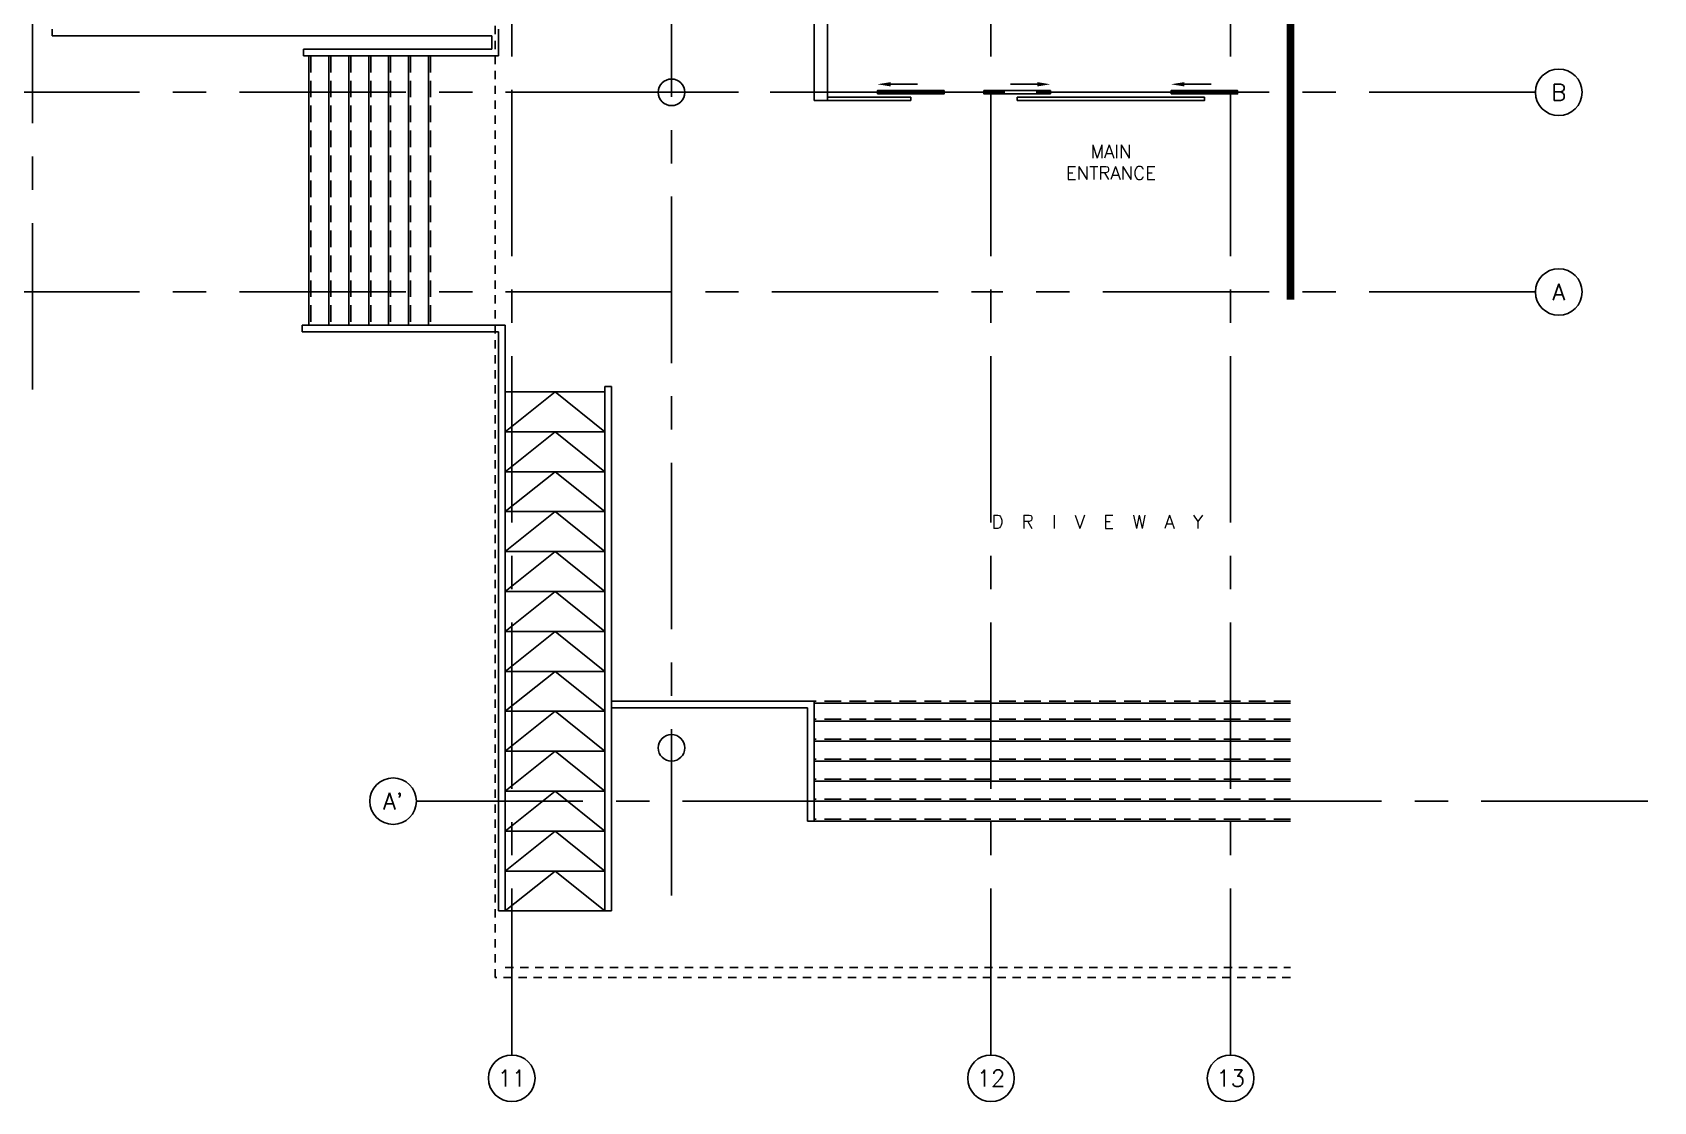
# Model space of a CAD drawing. Extents: x 417866230.2 to 417866327.8, y 43498045.5 to 43498135.4.
# Drawn here: x 417866283.83 to 417866308.19, y 43498045.54 to 43498061.6 of the extents above; entities that cross this region are included whole.
import ezdxf
from ezdxf.enums import TextEntityAlignment as Align

# ---------------------------------------------------------------- set-up
doc = ezdxf.new("R2010")
doc.units = 0
doc.header["$MEASUREMENT"] = 0
for name, pattern in [('CENTER2', [1.125, 0.75, -0.125, 0.125, -0.125]), ('CENTERX2', [4, 2.5, -0.5, 0.5, -0.5]), ('HIDDEN', [0.375, 0.25, -0.125]), ('HIDDEN2', [0.1875, 0.125, -0.0625])]:
    doc.linetypes.add(name, pattern=pattern)
for name, color, linetype in [('AX', 9, 'CONTINUOUS'), ('AX-CR', 7, 'CONTINUOUS'), ('AX-TXT', 2, 'CONTINUOUS'), ('AXES', 11, 'CENTERX2'), ('CANOPY-LN', 9, 'CONTINUOUS'), ('DOOR', 9, 'CONTINUOUS'), ('ELEV', 2, 'CONTINUOUS'), ('Handrail', 9, 'CONTINUOUS'), ('HAT', 12, 'CONTINUOUS'), ('Ramb', 9, 'CONTINUOUS'), ('RM-NAME', 9, 'CONTINUOUS'), ('Step', 9, 'CONTINUOUS'), ('TEXT', 9, 'CONTINUOUS'), ('WALL', 4, 'CONTINUOUS')]:
    doc.layers.add(name, color=color, linetype=linetype)
doc.styles.add('ROMANS', font='ROMANS.shx', dxfattribs={"width": 0.6})
pattern_1 = [(45, (0, 0), (-26.5165042945, 26.5165042945), [])]

# ---------------------------------------------------------------- blocks, each defined once
blk = doc.blocks.new('RM1')
at = {"layer": 'RM-NAME', "style": 'ROMANS'}
for tag, p in [('ROOMNAME1', (0, 324)), ('ROOMNAME2', (0, 0))]:
    blk.add_attdef(tag, text='', height=200, dxfattribs=at).set_placement(p, align=Align.MIDDLE)
blk = doc.blocks.new('AXU')
at = {"layer": 'AX-CR'}
blk.add_circle((0, 350), 350, dxfattribs=at)
at = {"layer": 'AX-TXT', "style": 'ROMANS'}
blk.add_attdef('AX', text='', height=250, dxfattribs=at).set_placement((0, 350), align=Align.MIDDLE)
blk = doc.blocks.new('AXL')
at = {"layer": 'AX-CR'}
blk.add_circle((-350, 0), 350, dxfattribs=at)
at = {"layer": 'AX-TXT', "style": 'ROMANS'}
blk.add_attdef('AX', text='', height=250, dxfattribs=at).set_placement((-350, 0), align=Align.MIDDLE)

msp = doc.modelspace()

# ---------------------------------------------------------------- hatches: boundary and pattern name
at = {"layer": 'HAT'}
h = msp.add_hatch(dxfattribs=at)
h.set_pattern_fill('ANSI31', color=256, scale=300, style=0)
h.set_pattern_definition(pattern_1)
h.paths.add_polyline_path([(417866293.237, 43498060.702), (417866293.437, 43498060.702), (417866293.437, 43498060.902, 0.414214)])
h.paths.add_polyline_path([(417866293.437, 43498060.902), (417866293.437, 43498060.702), (417866293.637, 43498060.702, 0.414214)])
h.paths.add_polyline_path([(417866293.637, 43498060.702), (417866293.437, 43498060.702), (417866293.437, 43498060.502, 0.414214)])
h.paths.add_polyline_path([(417866293.437, 43498060.702), (417866293.237, 43498060.702, 0.414214), (417866293.437, 43498060.502)])
h = msp.add_hatch(dxfattribs=at)
h.set_pattern_fill('ANSI31', color=256, scale=300, style=0)
h.set_pattern_definition(pattern_1)
h.paths.add_polyline_path([(417866293.237, 43498050.852), (417866293.437, 43498050.852), (417866293.437, 43498051.052, 0.414214)])
h.paths.add_polyline_path([(417866293.437, 43498051.052), (417866293.437, 43498050.852), (417866293.637, 43498050.852, 0.414214)])
h.paths.add_polyline_path([(417866293.637, 43498050.852), (417866293.437, 43498050.852), (417866293.437, 43498050.652, 0.414214)])
h.paths.add_polyline_path([(417866293.437, 43498050.852), (417866293.237, 43498050.852, 0.414214), (417866293.437, 43498050.652)])

# ---------------------------------------------------------------- linework, layer by layer
at = {"layer": 'AXES'}
for p, q in [((417866291.037, 43498046.238), (417866291.037, 43498134.715)), ((417866298.237, 43498046.238), (417866298.237, 43498134.715)), ((417866301.837, 43498046.238), (417866301.837, 43498134.715)), ((417866283.837, 43498056.238), (417866283.837, 43498134.365)), ((417866293.437, 43498048.635), (417866293.437, 43498062.297)), ((417866230.945, 43498060.702), (417866300.037, 43498060.702)), ((417866306.417, 43498060.702), (417866291.637, 43498060.702)), ((417866306.417, 43498060.702), (417866300.037, 43498060.702)), ((417866230.945, 43498057.702), (417866298.237, 43498057.702)), ((417866230.945, 43498057.702), (417866298.237, 43498057.702)), ((417866306.417, 43498057.702), (417866298.237, 43498057.702)), ((417866306.417, 43498057.702), (417866298.237, 43498057.702)), ((417866289.604, 43498050.052), (417866308.192, 43498050.052))]:
    msp.add_line(p, q, dxfattribs=at)
at = {"layer": 'CANOPY-LN', "linetype": 'HIDDEN2'}
for p, q in [((417866290.787, 43498047.402), (417866290.787, 43498062.852)), ((417866302.737, 43498047.402), (417866290.787, 43498047.402)), ((417866290.937, 43498047.552), (417866302.737, 43498047.552))]:
    msp.add_line(p, q, dxfattribs=at)
at = {"layer": 'DOOR'}
for p, q in [((417866296.731, 43498060.823), (417866297.131, 43498060.823)), ((417866296.731, 43498060.823), (417866297.131, 43498060.823)), ((417866298.931, 43498060.823), (417866298.531, 43498060.823)), ((417866298.931, 43498060.823), (417866298.531, 43498060.823)), ((417866301.143, 43498060.823), (417866301.543, 43498060.823)), ((417866301.143, 43498060.823), (417866301.543, 43498060.823)), ((417866295.781, 43498060.627), (417866297.031, 43498060.627)), ((417866295.781, 43498060.577), (417866297.031, 43498060.577)), ((417866297.031, 43498060.577), (417866297.031, 43498060.627)), ((417866298.631, 43498060.627), (417866301.443, 43498060.627)), ((417866298.631, 43498060.577), (417866298.631, 43498060.627)), ((417866298.631, 43498060.577), (417866301.443, 43498060.577)), ((417866301.443, 43498060.577), (417866301.443, 43498060.627))]:
    msp.add_line(p, q, dxfattribs=at)
for points in [[(417866296.531, 43498060.677), (417866296.531, 43498060.727), (417866297.531, 43498060.727), (417866297.531, 43498060.677), (417866296.531, 43498060.677)], [(417866296.531, 43498060.677), (417866296.531, 43498060.727), (417866297.531, 43498060.727), (417866297.531, 43498060.677), (417866296.531, 43498060.677)], [(417866299.131, 43498060.677), (417866299.131, 43498060.727), (417866298.131, 43498060.727), (417866298.131, 43498060.677), (417866299.131, 43498060.677)], [(417866299.131, 43498060.677), (417866299.131, 43498060.727), (417866298.131, 43498060.727), (417866298.131, 43498060.677), (417866299.131, 43498060.677)], [(417866298.631, 43498060.577), (417866301.443, 43498060.577), (417866301.443, 43498060.627), (417866298.631, 43498060.627)], [(417866300.943, 43498060.677), (417866300.943, 43498060.727), (417866301.943, 43498060.727), (417866301.943, 43498060.677), (417866300.943, 43498060.677)], [(417866300.943, 43498060.677), (417866300.943, 43498060.727), (417866301.943, 43498060.727), (417866301.943, 43498060.677), (417866300.943, 43498060.677)]]:
    msp.add_lwpolyline(points, dxfattribs=at)
for points in [[(417866296.731, 43498060.856), (417866296.731, 43498060.79), (417866296.531, 43498060.823)], [(417866296.731, 43498060.856), (417866296.731, 43498060.79), (417866296.531, 43498060.823)], [(417866298.931, 43498060.856), (417866298.931, 43498060.79), (417866299.131, 43498060.823)], [(417866298.931, 43498060.856), (417866298.931, 43498060.79), (417866299.131, 43498060.823)], [(417866301.143, 43498060.856), (417866301.143, 43498060.79), (417866300.943, 43498060.823)], [(417866301.143, 43498060.856), (417866301.143, 43498060.79), (417866300.943, 43498060.823)]]:
    msp.add_solid(points, dxfattribs=at)
at = {"layer": 'ELEV', "linetype": 'CENTER2', "const_width": 0.12}
msp.add_lwpolyline([(417866302.737, 43498057.587), (417866302.737, 43498124.596)], dxfattribs=at)
at = {"layer": 'Handrail'}
for p, q in [((417866284.133, 43498061.652), (417866284.133, 43498061.552)), ((417866284.133, 43498061.552), (417866290.737, 43498061.552)), ((417866290.737, 43498061.552), (417866290.737, 43498061.352)), ((417866290.837, 43498061.652), (417866290.837, 43498061.252)), ((417866287.905, 43498061.352), (417866290.737, 43498061.352)), ((417866287.905, 43498061.352), (417866287.905, 43498061.252)), ((417866287.905, 43498061.252), (417866290.837, 43498061.252)), ((417866290.937, 43498057.202), (417866287.887, 43498057.202)), ((417866287.887, 43498057.202), (417866287.887, 43498057.102)), ((417866290.837, 43498057.102), (417866287.887, 43498057.102)), ((417866290.837, 43498057.102), (417866290.837, 43498048.402)), ((417866290.937, 43498057.202), (417866290.937, 43498048.402)), ((417866292.437, 43498056.281), (417866292.437, 43498048.402)), ((417866292.437, 43498056.281), (417866292.537, 43498056.281)), ((417866292.537, 43498056.281), (417866292.537, 43498048.402)), ((417866292.537, 43498051.552), (417866295.581, 43498051.552)), ((417866295.581, 43498049.752), (417866295.581, 43498051.552)), ((417866292.537, 43498051.452), (417866295.481, 43498051.452)), ((417866295.481, 43498049.752), (417866295.481, 43498051.452)), ((417866295.581, 43498049.752), (417866295.481, 43498049.752)), ((417866290.937, 43498048.402), (417866290.837, 43498048.402)), ((417866292.437, 43498048.402), (417866292.537, 43498048.402))]:
    msp.add_line(p, q, dxfattribs=at)
at = {"layer": 'Ramb'}
for p, q in [((417866290.937, 43498056.202), (417866292.437, 43498056.202)), ((417866291.687, 43498056.202), (417866290.937, 43498055.602)), ((417866291.687, 43498056.202), (417866292.437, 43498055.602)), ((417866290.937, 43498055.602), (417866292.437, 43498055.602)), ((417866291.687, 43498055.602), (417866290.937, 43498055.002)), ((417866291.687, 43498055.602), (417866292.437, 43498055.002)), ((417866290.937, 43498055.002), (417866292.437, 43498055.002)), ((417866291.687, 43498055.002), (417866290.937, 43498054.402)), ((417866291.687, 43498055.002), (417866292.437, 43498054.402)), ((417866290.937, 43498054.402), (417866292.437, 43498054.402)), ((417866291.687, 43498054.402), (417866290.937, 43498053.802)), ((417866291.687, 43498054.402), (417866292.437, 43498053.802)), ((417866290.937, 43498053.802), (417866292.437, 43498053.802)), ((417866291.687, 43498053.802), (417866290.937, 43498053.202)), ((417866291.687, 43498053.802), (417866292.437, 43498053.202)), ((417866290.937, 43498053.202), (417866292.437, 43498053.202)), ((417866291.687, 43498053.202), (417866290.937, 43498052.602)), ((417866291.687, 43498053.202), (417866292.437, 43498052.602)), ((417866290.937, 43498052.602), (417866292.437, 43498052.602)), ((417866291.687, 43498052.602), (417866290.937, 43498052.002)), ((417866291.687, 43498052.602), (417866292.437, 43498052.002)), ((417866290.937, 43498052.002), (417866292.437, 43498052.002)), ((417866291.687, 43498052.002), (417866290.937, 43498051.402)), ((417866291.687, 43498052.002), (417866292.437, 43498051.402)), ((417866290.937, 43498051.402), (417866292.437, 43498051.402)), ((417866291.687, 43498051.402), (417866290.937, 43498050.802)), ((417866291.687, 43498051.402), (417866292.437, 43498050.802)), ((417866290.937, 43498050.802), (417866292.437, 43498050.802)), ((417866291.687, 43498050.802), (417866290.937, 43498050.202)), ((417866291.687, 43498050.802), (417866292.437, 43498050.202)), ((417866290.937, 43498050.202), (417866292.437, 43498050.202)), ((417866291.687, 43498050.202), (417866290.937, 43498049.602)), ((417866291.687, 43498050.202), (417866292.437, 43498049.602)), ((417866290.937, 43498049.602), (417866292.437, 43498049.602)), ((417866291.687, 43498049.602), (417866290.937, 43498049.002)), ((417866291.687, 43498049.602), (417866292.437, 43498049.002)), ((417866290.937, 43498049.002), (417866292.437, 43498049.002)), ((417866291.687, 43498049.002), (417866290.937, 43498048.402)), ((417866291.687, 43498049.002), (417866292.437, 43498048.402)), ((417866290.937, 43498048.402), (417866292.437, 43498048.402))]:
    msp.add_line(p, q, dxfattribs=at)
at = {"layer": 'Step'}
for p, q in [((417866287.987, 43498061.252), (417866287.987, 43498057.202)), ((417866288.287, 43498061.252), (417866288.287, 43498057.202)), ((417866288.587, 43498061.252), (417866288.587, 43498057.202)), ((417866288.887, 43498061.252), (417866288.887, 43498057.202)), ((417866289.187, 43498061.252), (417866289.187, 43498057.202)), ((417866289.487, 43498061.252), (417866289.487, 43498057.202)), ((417866289.787, 43498061.252), (417866289.787, 43498057.202)), ((417866302.737, 43498051.522), (417866295.581, 43498051.522)), ((417866302.737, 43498051.252), (417866295.581, 43498051.252)), ((417866302.737, 43498050.952), (417866295.581, 43498050.952)), ((417866302.737, 43498050.652), (417866295.581, 43498050.652)), ((417866302.737, 43498050.352), (417866295.581, 43498050.352)), ((417866302.737, 43498050.052), (417866295.581, 43498050.052)), ((417866302.737, 43498049.752), (417866295.581, 43498049.752))]:
    msp.add_line(p, q, dxfattribs=at)
at = {"layer": 'Step', "linetype": 'HIDDEN'}
for p, q in [((417866288.017, 43498061.252), (417866288.017, 43498057.202)), ((417866288.317, 43498061.252), (417866288.317, 43498057.202)), ((417866288.617, 43498061.252), (417866288.617, 43498057.202)), ((417866288.917, 43498061.252), (417866288.917, 43498057.202)), ((417866289.217, 43498061.252), (417866289.217, 43498057.202)), ((417866289.517, 43498061.252), (417866289.517, 43498057.202)), ((417866289.817, 43498061.252), (417866289.817, 43498057.202)), ((417866302.737, 43498051.552), (417866295.581, 43498051.552)), ((417866302.737, 43498051.282), (417866295.581, 43498051.282)), ((417866302.737, 43498050.982), (417866295.581, 43498050.982)), ((417866302.737, 43498050.682), (417866295.581, 43498050.682)), ((417866302.737, 43498050.382), (417866295.581, 43498050.382)), ((417866302.737, 43498050.082), (417866295.581, 43498050.082)), ((417866302.737, 43498049.782), (417866295.581, 43498049.782))]:
    msp.add_line(p, q, dxfattribs=at)
at = {"layer": 'WALL'}
for p, q in [((417866295.781, 43498067.002), (417866295.781, 43498060.577)), ((417866295.581, 43498060.577), (417866295.581, 43498063.102)), ((417866295.781, 43498060.577), (417866295.581, 43498060.577))]:
    msp.add_line(p, q, dxfattribs=at)
for centre in [(417866293.437, 43498060.702), (417866293.437, 43498050.852)]:
    msp.add_circle(centre, 0.2, dxfattribs=at)

# ---------------------------------------------------------------- block references
at = {"layer": 'AX', "xscale": 0.001000000047497451, "yscale": 0.0009999999892897904, "zscale": 0.001}
for name, p, values in [('AXL', (417866307.117, 43498060.702), {'AX': 'B'}), ('AXL', (417866307.117, 43498057.702), {'AX': 'A'}), ('AXL', (417866289.604, 43498050.052), {'AX': "A'"}), ('AXU', (417866291.037, 43498045.538), {'AX': '11'}), ('AXU', (417866298.237, 43498045.538), {'AX': '12'}), ('AXU', (417866301.837, 43498045.538), {'AX': '13'})]:
    msp.add_blockref(name, p, dxfattribs=at).add_auto_attribs(values)
at = {"layer": 'HAT'}
ref = msp.add_blockref('RM1', (417866300.039, 43498059.49), dxfattribs=dict(at, xscale=0.001000000047497451, yscale=0.0009999999892897904, zscale=0.001))
ref.add_attrib('ROOMNAME2', 'ENTRANCE', dxfattribs={"layer": 'RM-NAME', "height": 0.2, "style": 'ROMANS'}).set_placement((417866300.039, 43498059.49), align=Align.MIDDLE)
ref.add_attrib('ROOMNAME1', 'MAIN', dxfattribs={"layer": 'RM-NAME', "height": 0.2, "style": 'ROMANS'}).set_placement((417866300.039, 43498059.814), align=Align.MIDDLE)
ref = msp.add_blockref('RM1', (417866300.039, 43498059.49), dxfattribs=dict(at, xscale=0.001000000047497451, yscale=0.0009999999892897904, zscale=0.001))
ref.add_attrib('ROOMNAME2', 'ENTRANCE', dxfattribs={"layer": 'RM-NAME', "height": 0.2, "style": 'ROMANS'}).set_placement((417866300.039, 43498059.49), align=Align.MIDDLE)
ref.add_attrib('ROOMNAME1', 'MAIN', dxfattribs={"layer": 'RM-NAME', "height": 0.2, "style": 'ROMANS'}).set_placement((417866300.039, 43498059.814), align=Align.MIDDLE)

# ---------------------------------------------------------------- texts
at = {"layer": 'TEXT', "style": 'ROMANS'}
msp.add_text('D  R  I  V  E  W  A  Y', height=0.2, dxfattribs=at).set_placement((417866299.834, 43498054.251), align=Align.MIDDLE)

doc.saveas('drawing.dxf')
